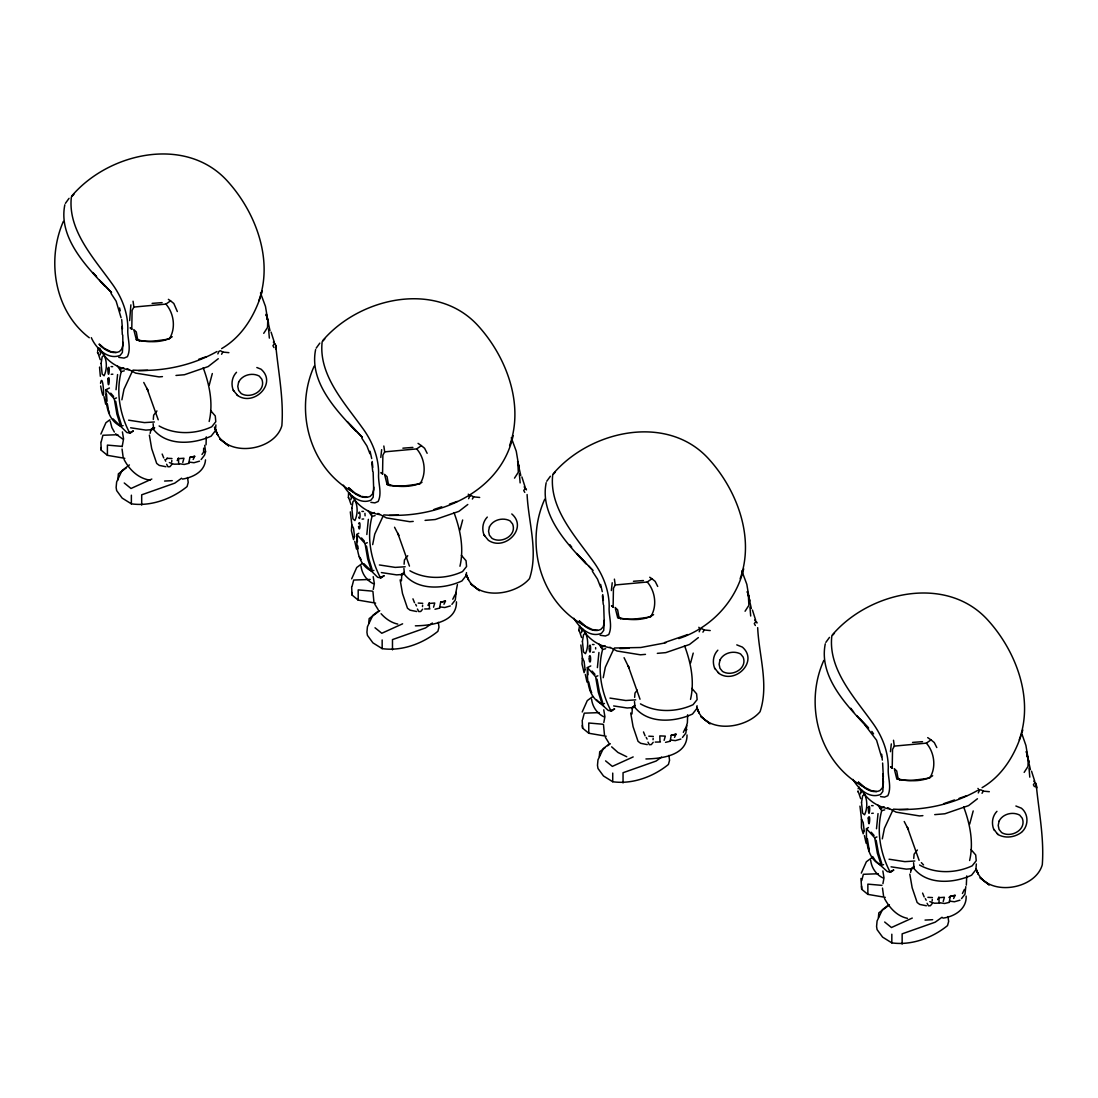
<?xml version="1.0" encoding="UTF-8"?>
<svg xmlns="http://www.w3.org/2000/svg" width="1098" height="1098" viewBox="0 0 1098 1098"><rect width="100%" height="100%" fill="white"/><g stroke="black" fill="none" stroke-linecap="round" stroke-linejoin="round"><path stroke-width="1.5" d="M883.163 784.521L883.217 778.839M97.64 350.921L98.285 347.942L100.851 353.172M348.423 495.706L348.588 493.551M578.989 628.825L579.634 625.833L582.187 631.076M187.538 477.506L188.211 482.406L187.085 486.565C171.919 498.917 150.975 506.603 131.376 503.845L131.376 495.184M438.322 622.305L438.994 627.191L437.869 631.35C422.703 643.702 401.758 651.389 382.159 648.63L382.159 639.969M668.874 755.41L669.56 760.296L668.421 764.469C653.255 776.808 632.311 784.507 612.725 781.735L612.725 773.088M947.972 916.542L948.658 921.442L947.519 925.6C932.353 937.953 911.409 945.639 891.823 942.88L891.823 934.22M188.856 462.834L189.885 457.386L194.689 456.315L193.179 459.472M439.639 607.619L440.669 602.171L445.472 601.1L443.963 604.257M670.205 740.738L671.221 735.289L676.025 734.205L674.529 737.362M949.303 901.87L950.319 896.421L955.123 895.35L953.627 898.507M372.936 591.52L373.91 601.841M603.488 724.639L604.476 734.96M129.646 320.616L130.882 304.873M456.452 601.828C456.809 622.429 430.91 625.572 415.373 625.833M687.019 734.946C687.362 755.534 661.476 758.677 645.94 758.951M966.116 896.078C966.913 909.007 954.354 916.734 942.866 918.12M100.522 383.312C103.047 369.106 105.833 413.973 100.645 386.016M116.045 389.721L117.582 374.569M366.828 534.506L368.365 519.354M597.394 667.611L598.932 652.473M876.492 828.757L878.029 813.604M153.308 419.45L153.665 415.154L156.945 410.94M215.894 424.926L215.441 430.649L211.159 436.139C193.454 444.306 167.28 446.172 153.857 429.881M404.091 564.235L404.448 559.953L407.729 555.739M466.499 572.607L466.238 575.448L461.942 580.938C444.237 589.091 418.064 590.957 404.64 574.666M634.644 697.354L635.001 693.058L637.265 690.12M697.052 705.726L696.791 708.553L692.495 714.043C674.79 722.196 648.616 724.062 635.193 707.771M913.742 858.485L914.099 854.189L917.379 849.989M976.328 863.961L975.889 869.698L971.593 875.188C953.888 883.341 927.714 885.208 914.291 868.916M109.429 388.019L106.012 389.68C105.655 403.295 106.794 419.697 120.821 426.34L123.1 425.599M358.772 533.271L356.795 534.465C356.438 548.08 357.577 564.482 371.604 571.125L373.883 570.384M590.765 665.923L587.361 667.584C587.005 681.199 588.144 697.587 602.171 704.243L604.435 703.502M868.422 827.521L866.459 828.716C866.102 842.331 867.242 858.732 881.269 865.375L883.533 864.634M166.196 459.403L167.445 458.305M117.829 480.101L118.364 473.828L126.297 467.858M368.75 623.321L369.148 618.613L379.73 610.653M599.302 756.44L599.714 751.732L604.998 747.752M878.4 917.571L878.812 912.863L889.38 904.903M171.7 461.819L171.837 460.378M422.497 606.604L422.62 605.163M653.049 739.723L653.186 738.281M932.147 900.854L932.284 899.413M177.19 460.584L178.466 457.99L178.658 463.466M427.973 605.369L429.249 602.788L429.442 608.251M937.637 899.619L938.914 897.039L939.092 902.501M457.413 584.589L455.437 594.718M380.8 457.454L381.665 449.658M611.353 590.559L612.217 582.764M890.451 751.691L891.315 743.909M206.04 444.8L206.314 436.88M258.812 300.797C273.539 259.842 255.807 212.587 227.835 181.554C186.386 135.013 108.784 152.485 71.837 195.938M509.596 445.582C524.322 404.627 506.59 357.385 478.618 326.339C437.169 279.798 359.568 297.27 322.62 340.723M740.148 578.687C754.889 537.745 737.156 490.49 709.184 459.458C667.735 412.917 590.12 430.375 553.186 473.842M1019.246 739.832C1033.987 698.877 1016.254 651.636 988.282 620.59C946.833 574.048 869.218 591.52 832.284 634.973M966.322 885.139L966.762 875.916M141.697 505.053L141.697 494.814L174.747 483.161L181.595 478.206M392.48 649.838L392.48 639.599L425.53 627.946L432.379 623.005M623.046 782.956L623.046 772.718L656.082 761.065L661.572 757.098M902.144 944.088L902.144 933.849L935.18 922.196L942.043 917.242M209.169 421.467C213.383 403.474 209.54 384.753 203.199 367.789M459.952 566.252C464.166 548.259 460.323 529.538 453.982 512.574M690.518 699.371C694.732 681.378 690.875 662.657 684.534 645.679M969.616 860.503C973.83 842.509 969.973 823.788 963.632 806.824M122.153 446.735L123.566 438.843L122.413 431.898M205.518 459.87C204.695 471.66 192.823 477.465 182.433 479.085M100.096 354.86L100.316 353.666M350.88 499.659L351.099 498.451M581.446 632.764L581.652 631.57M860.544 793.895L860.75 792.701M121.892 399.809L123.978 389.296L132.501 370.891M372.675 544.608L374.761 534.081L383.284 515.676M603.227 677.713L605.327 667.2L613.851 648.794M882.325 838.845L884.425 828.331L892.949 809.926M221.576 354.27L222.88 352.074L228.892 352.664M472.36 499.055L473.663 496.872L479.675 497.449M702.926 632.16L704.23 629.978L710.228 630.568M982.024 793.305L983.328 791.123L989.325 791.699M358.593 513.342C360.391 507.866 360.652 522.772 358.662 517.213M358.593 523.773C360.968 518.407 359.87 535.069 358.524 526.395M589.146 646.461C591.712 639.942 590.312 660.68 589.05 647.738M589.146 656.879C590.957 651.402 591.218 666.308 589.214 660.749M454.792 595.143L452.774 599.234M685.344 728.262L683.34 732.352M964.442 889.394L962.438 893.484M858.114 788.789L859.061 787.101L861.285 792.207M150.124 433.381L151.044 429.455L153.432 427.506L152.897 428.371L154.681 427.822M373.265 589.448L374.349 583.628L373.21 576.683M403.68 573.156L404.215 572.291L401.827 574.24L401.415 580.842M603.818 722.566L604.902 716.733L603.763 709.802M634.232 706.261L634.781 705.396L632.393 707.345L631.968 713.961M882.916 883.698L884 877.878L882.861 870.934M910.571 872.416L911.491 868.491L913.879 866.542L913.33 867.406M101.263 441.588L102.924 435.261L117.843 434.712M352.046 586.373L353.707 580.046L370.191 579.456M582.613 719.492L584.273 713.165L599.192 712.616M861.71 880.623L863.371 874.296L878.29 873.747M883.341 783.999L882.27 788.062L879.814 790.629C871.785 794.019 863.728 787.966 858.43 782.38M209.238 385.11L212.312 373.54M460.035 529.895L462.656 519.985M690.587 663L693.222 653.09M969.685 824.145L973.199 810.928M217.843 353.899L218.886 351.429L220.341 350.715L222.88 352.074M468.626 498.698L469.67 496.227L471.124 495.5L473.663 496.872M699.179 631.803L700.222 629.332L701.677 628.605L704.23 629.978M978.277 792.934L979.32 790.464L980.775 789.75L983.328 791.123M117.376 365.963L121.26 371.604C115.784 392.013 119.943 414.536 129.688 432.996L133.297 431.157M368.159 510.748L372.044 516.389C366.567 536.798 370.726 559.321 380.471 577.781L384.094 575.942M598.712 643.867L602.596 649.508C597.134 669.917 601.279 692.44 611.023 710.886L614.647 709.061M877.81 804.999L881.694 810.64C876.231 831.049 880.376 853.571 890.121 872.032L893.745 870.192M182.776 462.423L183.956 458.237L178.398 458.676M433.559 607.208L434.739 603.022L429.181 603.461M664.125 740.327L665.306 736.127L659.816 735.893L659.994 741.37M943.223 901.458L944.404 897.272L938.845 897.711M204.708 445.335L205.546 451.745L204.516 455.162L201.126 459.554M686.703 725.531L685.866 733.052L682.462 737.458M64.837 204.791C58.359 236.564 84.56 264.673 104.832 286.084M315.62 349.589C309.142 381.349 335.343 409.472 355.628 430.869M546.186 482.695C539.708 514.468 565.909 542.577 586.181 563.988M825.284 643.826C818.806 675.599 845.007 703.708 865.279 725.119M602.143 702.857L601.759 704.079L603.722 706.028M685.989 727.823L687.389 722.704L687.664 714.784M63.368 221.384C46.322 260.281 54.516 311.269 89.267 337.745M314.152 366.183C294.168 410.268 309.389 467.913 352.774 491.89M544.704 499.288C524.734 543.386 539.942 601.031 583.326 624.995M823.802 660.42C803.832 704.518 819.039 762.163 862.424 786.127M262.34 290.929C255.683 313.973 242.878 336.221 221.645 348.601M513.123 435.714C500.661 492.892 437.237 519.189 383.778 514.893M743.689 568.833C735.907 601.677 710.639 628.042 678.784 638.583M1022.787 729.964C1016.117 753.008 1003.325 775.257 982.092 787.65M150.563 430.718L151.044 429.455M401.346 575.503L401.827 574.24M631.899 708.622L632.393 707.345M910.997 869.753L911.491 868.491M100.879 434.067L105.93 422.703L109.924 419.765M351.662 578.852L356.713 567.501L362.038 563.576M582.215 711.971L587.279 700.606L592.604 696.681M861.312 873.102L866.377 861.752L871.702 857.812M133.05 301.223L133.901 307.069L132.089 310.363L131.774 329.208L130.14 327.808L131.911 329.153M383.833 446.008L384.684 451.854L382.873 455.162L382.557 474.007L380.924 472.593L382.694 473.938M614.4 579.126L615.237 584.973L613.439 588.267L613.109 607.112L611.49 605.698L613.26 607.043M893.498 740.258L894.335 746.105L892.537 749.399L892.207 768.243L890.588 766.843L892.207 768.243M348.505 493.551L349.397 492.851L351.635 497.957M65.413 203.35L69.037 198.34M316.197 348.135L319.82 343.125M546.749 481.253L550.386 476.244M825.847 642.385L829.484 637.375M263.726 333.339L267.528 327.451L267.775 320.314L266.251 314.001L269.998 330.635M514.509 478.138L518.311 472.25L517.803 461.942M745.062 611.243L748.877 605.355L748.356 595.061L751.334 608.539M1024.16 772.388L1027.975 766.486L1028.222 759.349L1026.314 751.457L1030.432 769.671M1022.471 831.406C1028.716 825.051 1028.483 813.893 1021.442 808.21L1015.883 806.001M236.509 372.291C231.884 377.067 230.923 384.094 233.243 390.202L234.121 391.272M487.292 517.076C482.667 521.852 481.706 528.879 484.026 534.987L484.904 536.071M717.845 650.181C713.22 654.971 712.259 661.998 714.592 668.106L715.471 669.176M996.943 811.326C992.317 816.102 991.357 823.129 993.69 829.237L994.568 830.308M171.864 464.385L169.957 466.705L167.98 466.787L166.649 464.248M422.648 609.17L420.74 611.49L418.763 611.572L417.432 609.033M653.2 742.289L651.306 744.595L649.33 744.691L647.985 742.138M932.298 903.421L930.404 905.74L928.428 905.823L927.083 903.283M73.991 194.181L71.356 197.022C67.651 229.962 93.412 257.687 111.351 282.749C121.288 296.035 127.862 311.942 127.835 328.7C127.066 337.923 131.568 348.039 127.382 356.699L124.088 358.085L118.776 357.372M324.775 338.966L322.153 341.807C318.434 374.747 344.209 402.472 362.134 427.534C372.071 440.82 378.659 456.727 378.618 473.485C377.849 482.708 382.351 492.824 378.165 501.484L374.871 502.87L370.891 502.349M555.341 472.071L552.706 474.926C549 507.852 574.762 535.591 592.7 560.639C602.637 573.925 609.212 589.846 609.184 606.604C608.402 615.827 612.904 625.942 608.717 634.603L605.423 635.989L600.126 635.275M834.439 633.217L831.804 636.058C828.098 668.998 853.86 696.722 871.798 721.784C881.735 735.07 888.309 750.977 888.282 767.735C887.5 776.959 892.001 787.074 887.815 795.734L884.521 797.121L880.541 796.585M948.933 897.505L950.237 896.311L955.123 895.35M172.235 336.729C162.243 343.345 147.557 342.247 136.317 339.68L134.052 330.69M422.003 482.324C411.887 487.636 398.025 487.196 387.1 484.479L384.835 475.475M653.585 614.633C643.593 621.235 628.907 620.15 617.652 617.584L615.388 608.594M932.682 775.764C922.691 782.38 908.005 781.282 896.75 778.729L894.486 769.725M218.282 358.717L208.14 366.581L184.45 374.734L175.982 375.447M467.803 504.49L458.923 511.366L435.233 519.519L425.077 520.383M698.355 637.595L689.489 644.485L665.8 652.624L657.331 653.351M977.453 798.74L968.587 805.616L944.898 813.769L934.727 814.634M129.372 464.948L122.015 470.603L116.649 481.94L116.127 487.443L116.649 490.586L122.153 498.094L131.376 503.845M378.934 610.68L372.798 615.388L367.432 626.725L366.924 632.228L367.432 635.385L372.936 642.879L382.159 648.63M609.486 743.799L603.365 748.507L597.985 759.83L597.477 765.347L597.985 768.49L603.502 775.998L612.725 781.735M888.584 904.93L882.463 909.638L877.082 920.975L876.575 926.479L877.082 929.622L882.6 937.129L891.823 942.88M607.633 745.762L610.282 743.771M133.901 307.069L165.908 304.105L170.574 300.852L173.827 303.487L177.327 311.53M384.684 451.854L416.691 448.904L421.358 445.637L424.61 448.286L427.149 453.309M615.237 584.973L647.257 582.009L651.924 578.742L655.177 581.391L657.702 586.428M894.335 746.105L926.355 743.14L931.022 739.887L934.274 742.536L936.8 747.56M1022.183 831.79C1015.554 837.225 1005.631 838.913 998 834.507L993.69 829.237M133.091 430.924L129.688 432.996L126.901 432.53L113.149 418.928M383.875 575.709L380.471 577.781L377.685 577.315L363.932 563.713M614.427 708.828L611.023 710.886L608.237 710.433L596.351 699.632M893.525 869.959L890.121 872.032L887.335 871.565L875.449 860.763L872.663 856.564M216.979 351.525C191.67 365.785 161.9 371.961 132.995 370.108M977.426 790.56C952.103 804.82 922.334 810.997 893.443 809.144M199.507 461.16L193.975 462.725L189.336 462.121M450.29 605.945L444.759 607.523L440.12 606.919M680.856 739.064L675.325 740.628L670.686 740.025M959.954 900.195L954.423 901.76L949.784 901.156M119.874 369.573L123.717 367.748M370.657 514.358L374.5 512.546M601.21 647.477L605.067 645.651M880.308 808.608L884.165 806.783M151.826 479.03L131.005 488.486L124.239 482.983M402.609 623.815L381.788 633.271L375.022 627.768M633.175 756.92L612.355 766.377L605.574 760.873M912.273 918.065L891.452 927.522L884.672 922.018M106.012 389.68L114.274 398.794L116.498 397.901M356.795 534.465L365.058 543.579L367.281 542.7M587.361 667.584L595.61 676.684L597.834 675.805M866.459 828.716L874.708 837.829L876.931 836.937M451.909 604.353L455.299 599.947L456.15 592.426M961.56 898.589L964.964 894.197L965.801 886.662M198.683 359.321L206.424 356.644M433.985 509.458L441.725 506.782M449.466 504.119L457.207 501.443M664.537 642.577L687.76 634.548M943.635 803.709L954.478 799.962M959.117 798.356L966.858 795.693M121.26 371.604L124.28 370.822M372.044 516.389L375.063 515.621M602.596 649.508L605.629 648.726M881.694 810.64L884.727 809.857M204.187 452.074L205.546 451.745M685.523 729.978L686.881 729.648M189.062 463.287L184.203 464.454L179.564 463.768M434.986 609.239L439.845 608.072M665.539 742.358L670.398 741.191M949.495 902.323L944.637 903.489L940.012 902.803M665.827 642.783L640.779 647.504L614.345 648.012M201.991 454.448L203.597 452.143L203.665 448.149M194.689 456.315L189.885 457.386M445.472 601.1L440.669 602.171M676.025 734.205L671.221 735.289M111.255 374.322L112.847 374.185M162.435 376.614L159.059 376.902L135.603 373.1L127.176 368.626M362.038 519.107L363.63 518.97M413.219 521.399L409.842 521.701L386.386 517.885L377.959 513.411M592.604 652.226L594.183 652.088M645.473 654.367L640.395 654.806L616.952 650.99L609.925 647.271M871.702 813.357L873.281 813.22M922.883 815.649L919.493 815.938L896.05 812.136L887.623 807.661M152.43 429.593L145.869 430.1L130.607 427.781M403.213 574.378L396.653 574.885L381.39 572.58M633.779 707.496L627.219 707.99L613.645 705.945M912.877 868.628L906.317 869.136L891.054 866.816M152.1 303.377L162.092 302.636M402.884 448.176L412.875 447.421M633.45 581.281L643.428 580.54M912.548 742.413L922.526 741.672M154.379 421.975L144.428 422.606L128.603 420.177M405.162 566.76L395.211 567.391L379.386 564.962M635.728 699.865L625.764 700.51L609.953 698.081M914.826 861.01L904.862 861.642L889.051 859.212M164.59 481.048L172.221 480.663M925.038 920.083L932.669 919.699M100.234 359.664L97.708 352.225M351.017 504.449L348.491 497.01M581.569 637.567L579.058 630.128M860.667 798.699L858.156 791.26M138.581 370.671L147.667 370.314M389.365 515.47L398.45 515.099M619.931 648.575L629.003 648.218M899.029 809.72L908.101 809.35M179.111 464.097L173.909 464.18L169.353 462.574M424.693 608.978L429.894 608.882M655.245 742.083L660.447 741.987M939.545 903.132L934.343 903.215L929.8 901.609M136.317 339.68C146.638 343.221 158.483 340.256 169.174 339.117C176.119 328.577 174.019 313.287 165.908 304.105M387.1 484.479C397.421 488.006 409.279 485.041 419.958 483.916C426.902 473.362 424.802 458.072 416.691 448.904M617.652 617.584C627.987 621.125 639.832 618.16 650.524 617.021C657.455 606.467 655.355 591.191 647.257 582.009M896.75 778.729C907.085 782.256 918.93 779.292 929.622 778.153C936.553 767.612 934.453 752.322 926.355 743.14M111.118 366.595L112.696 366.663M361.901 511.38L363.479 511.448M592.453 644.485L594.045 644.567M871.551 805.63L873.143 805.699M166.814 458.291L171.974 458.525M422.757 603.324L418.228 603.09M653.324 736.429L648.794 736.195M932.422 897.56L927.892 897.341M124.815 458.319L107.412 455.341L101.263 450.249L100.92 447.545M375.598 603.104L358.195 600.126L352.046 595.034L351.703 592.33M606.165 736.223L588.761 733.244L582.613 728.152L582.269 725.449M885.263 897.354L867.859 894.376L861.71 889.284L860.956 878.482M121.494 446.337L107.412 445.102L107.412 455.341M372.277 591.122L358.195 589.887L358.195 600.126M602.829 724.227L588.761 723.006L588.761 733.244M881.941 885.372L867.859 884.137L867.859 894.376M116.196 352.499L110.802 351.593L104.31 348.382L99.273 344.058M361.585 496.378L366.979 497.284M597.532 630.389L592.138 629.497L585.659 626.272L579.36 620.878M876.629 791.534L871.236 790.629L864.757 787.417L858.458 782.023M165.922 466.732L159.292 465.401L156.698 463.438L151.716 448.739L149.369 435.096M416.705 611.517L410.076 610.186L407.482 608.223L402.499 593.538L400.152 579.881M647.271 744.622L640.642 743.291L638.034 741.328L633.066 726.643L630.705 713M926.369 905.768L919.74 904.436L917.132 902.474L912.164 887.774L909.803 874.132M128.946 369.834C116.415 367.981 104.886 359.732 99.767 348.08M379.73 514.619C368.104 512.931 357.646 505.739 351.785 495.582M610.282 647.738C598.671 646.049 588.199 638.858 582.352 628.701M889.38 808.869C877.769 807.181 867.296 799.989 861.45 789.833M150.22 480.21C138.348 478.522 129.29 469.697 124.019 459.403M397.792 624.089C391.231 622.758 385.508 618.641 381.088 613.727M626.752 756.755L617.927 752.446L611.655 746.846M907.456 918.34C896.874 916.185 889.339 907.579 884.466 898.439M275.694 345.088L274.28 343.852L272.949 345.719L274.006 347.599M526.477 489.873L525.064 488.637L523.732 490.504L524.789 492.398M757.03 622.991L755.63 621.756L754.299 623.623L755.342 625.503M1036.128 784.123L1034.728 782.888L1033.396 784.754L1034.44 786.635M128.919 432.241L130.717 432.9M379.702 577.026L381.5 577.699M610.268 710.145L612.066 710.804M889.366 871.277L891.164 871.936M233.243 390.202L237.566 395.472C253.885 406.836 277.547 383.339 261.008 369.175L256.836 367.514M714.592 668.106L718.902 673.376C735.221 684.74 758.883 661.243 742.344 647.079L736.785 644.869M360.281 495.733L355.107 493.167L348.807 487.773M159.114 425.969C174.911 434.959 195.485 434.369 211.736 426.793L215.798 421.687L215.263 415.936L210.569 410.501M409.897 570.754C425.695 579.758 446.268 579.154 462.519 571.591L466.581 566.486L466.046 560.735L461.352 555.286M640.463 703.873C656.247 712.863 676.835 712.259 693.071 704.696L697.134 699.591L696.599 693.84L691.918 688.405M919.561 865.004C935.345 873.994 955.933 873.404 972.169 865.842L976.232 860.722L975.697 854.971L971.016 849.536M882.916 877.92C876.094 874.598 871.51 867.749 870.673 860.269M603.818 716.788C596.996 713.467 592.412 706.618 591.575 699.124M373.251 583.669C366.444 580.348 361.86 573.499 361.009 566.019M122.468 438.884L115.565 433.792M927.7 737.623L931.022 739.887M649.714 577.232L651.924 578.742M418.05 443.372L421.358 445.637M168.365 299.342L170.574 300.852M579.332 621.248C584.63 626.834 592.687 632.873 600.716 629.497L603.173 626.931L604.243 622.868L603.694 605.176M348.766 488.13C354.078 493.716 362.12 499.768 370.163 496.378L372.606 493.812L373.691 489.749L373.142 472.071M99.163 344.429C104.173 349.699 111.955 354.736 119.38 351.593L121.823 349.027L122.907 344.964L122.756 335.041M894.211 768.586L896.723 770.974L897.903 777.631L899.66 780.088M615.113 607.455L617.625 609.829L618.805 616.5L620.562 618.956M384.547 474.35L387.072 476.724L388.239 483.381L390.01 485.838M133.764 329.551L136.289 331.939L137.456 338.596L139.226 341.053M585.412 562.67L576.834 553.474M101.002 281.664L111.392 292.356M860.063 719.286L868.614 728.111L857.058 715.869M921.332 862.63L923.542 864.922M350.399 425.036L362.299 437.306M99.616 280.251L111.516 292.521M592.865 570.425L578.728 555.574M588.514 565.841L592.728 570.26M362.175 437.155L347.393 421.632M1035.826 783.286L1033.836 781.172L1034.714 781.2L1031.544 771.18M756.728 622.154L754.738 620.041L755.616 620.068L752.446 610.049M526.175 489.035L524.171 486.922L525.064 486.949L521.879 476.93M275.392 344.25L273.388 342.137L274.28 342.164L271.096 332.145M871.181 832.202L874.063 835.468M592.083 671.07L594.965 674.337M361.517 537.951L364.412 541.218M93.248 273.045L96.61 276.833M110.733 393.166L113.629 396.433M865.265 725.38L876.575 740.23L881.502 756.783M92.918 272.524L96.267 276.394M511.792 513.96C528.33 528.138 504.668 551.621 488.349 540.257L484.026 534.987M997.217 833.547L998 834.507M718.119 672.401L718.902 673.376M236.77 394.511L237.566 395.472M850.799 708.265L853.681 712.08M569.766 544.581L571.701 547.12M871.826 731.392L873.569 733.876M852.981 779.429C858.197 788.611 869.259 799.193 880.569 794.444L882.819 791.507L883.423 781.351M573.883 618.284C579.099 627.466 590.161 638.062 601.471 633.313L603.722 630.376L604.325 620.219M343.331 485.179C348.533 494.361 359.609 504.943 370.904 500.194L373.169 497.257L373.759 487.1M977.947 788.419L979.32 790.464M698.85 627.287L700.222 629.332M468.283 494.169L469.67 496.227M589.846 689.832L591.712 692.632M359.293 556.727L361.146 559.513M608.786 742.838L605.369 737.307M378.22 609.719L374.802 604.188M592.371 571.276L597.477 579.099L600.496 586.867M361.818 438.157L366.924 445.98L369.944 453.762M111.022 293.372L116.141 301.195L121.055 317.734M114.357 432.022L111.872 427.547L110.225 421.22M925.312 898.603L926.19 900.223M646.214 737.472L647.093 739.091M415.662 604.353L416.526 605.972M164.878 459.568L165.743 461.187M904.217 821.496L908.458 829.704L907.401 827.357L919.108 860.352M394.553 527.246L398.794 535.453L397.737 533.106L409.458 566.101M143.769 382.461L148.01 390.668L146.954 388.308L158.222 419.807M741.836 570.85L746.818 584.314L748.891 596.694M511.284 437.731L516.252 451.196L518.338 463.589M260.501 292.946L265.469 306.411L267.555 318.804M91.312 337.649C95.897 348.162 107.796 360.309 120.121 355.409L122.386 352.472L122.976 342.315M976.424 869.918C985.908 897.437 1035.071 890.547 1042.29 864.744C1044.308 837.911 1038.735 811.202 1036.224 784.548L1036.594 788.131L1036.32 785.564M696.736 707.4C704.587 734.178 745.185 729.374 760.063 711.71C769.122 684.658 758.91 655.437 757.675 627.644M466.183 574.281C474.02 601.073 514.633 596.269 529.511 578.605C538.555 551.553 528.358 522.332 527.109 494.539M215.4 429.496C223.827 458.456 274.431 452.06 281.857 425.708C283.86 398.876 278.302 372.167 275.776 345.513L276.161 349.095L275.886 346.529M975.971 868.765L978.194 874.09L976.3 869.52M696.873 707.634L699.097 712.959L697.203 708.388M466.321 574.515L468.544 579.84L466.65 575.27M214.426 427.067L217.761 435.055L215.235 428.961M922.595 893.086L924.173 896.942M643.497 731.941L645.075 735.811M412.944 598.835L414.509 602.692M162.161 454.05L163.726 457.907M1022.101 734.507L1025.916 745.446L1027.989 757.84M624.076 657.702L629.36 668.572L628.303 666.212L640.01 699.22M881.269 865.375L877.357 853.187L874.708 837.829M602.171 704.243L598.259 692.056L595.61 676.684M371.604 571.125L367.693 558.937L365.058 543.579M120.821 426.34L116.91 414.152L114.274 398.794M881.79 863.728L878.51 853.132L876.135 840.313M602.692 702.596L599.412 692.001L597.038 679.182M372.126 569.478L368.846 558.896L366.485 546.077M121.343 424.693L118.062 414.097L115.702 401.278M591.204 692.522L588.693 681.858M108.606 410.24L109.443 413.15M1027.248 755.808L1028.991 762.053M749.893 600.922L747.285 591.561L749.481 599.549M517.597 461.572L519.327 467.803M266.375 315.222L268.543 323.018M1027.261 755.891L1028.579 760.681M517.611 461.64L520.781 475.42M266.389 315.25L268.145 321.645M517.789 461.819L518.929 466.444M600.606 584.397L602.267 591.657M370.053 451.278L371.7 458.552M119.6 307.948L120.258 310.858M864.414 835.592L866.102 843.209M585.316 674.46L587.005 682.078M354.764 541.341L356.452 548.959M103.981 396.556L105.669 404.174M883.574 896.092L882.49 888.076M123.127 457.056L122.056 449.041M869.053 849.276L867.351 838.762M107.343 403.954L108.29 408.662M861.614 819.945L859.967 806.124M582.516 658.8L580.869 644.993M351.964 525.695L350.317 511.874M868.518 847.78L868.943 850.964M857.922 791.136L858.032 792.001M578.824 629.991L578.934 630.856M348.258 496.886L348.368 497.751M97.475 352.101L97.585 352.966M364.934 513.274L365.099 515.854M881.694 754.244L882.312 760.104M602.747 594.581L603.378 600.428M372.195 461.462L372.812 467.323M121.713 319.6L122.441 328.92M357.838 545.926L358.126 548.753M107.055 401.141L106.506 394.1M602.404 595.638L603.255 604.38M371.838 462.533L372.689 471.262M913.577 862.74L914.112 868.532M634.479 701.608L635.015 707.4M403.913 568.503L404.462 574.281M153.13 423.704L153.679 429.496M99.534 367.089L100.343 376.326M1029.018 768.065L1029.787 777.151M749.92 606.919L750.689 616.019M519.354 473.814L520.136 482.9M268.571 329.029L269.353 338.115M882.751 773.665L883.19 780.747M882.627 763.028L883.341 776.917M861.546 886.1L861.71 889.284M582.215 720.178L582.613 728.152M351.662 587.073L352.046 595.034M121.905 326.477L122.317 334.629M100.879 442.288L101.263 450.249M587.732 669.19L587.979 674.803M357.179 536.071L357.413 541.698M595.624 647.614L595.651 648.973M589.05 658.155L589.077 659.5M101.071 363.479L102.155 374.089L104.104 375.777C107.028 369.573 107.137 361.42 104.132 355.23L102.21 356.726L101.071 363.479M351.854 508.264L352.938 518.887L354.887 520.562C357.811 514.372 357.921 506.205 354.915 500.015L352.993 501.525L351.854 508.264M582.407 641.383L583.491 651.992L585.454 653.667C588.377 647.477 588.473 639.311 585.481 633.134L583.56 634.63L582.407 641.383M861.505 802.514L862.589 813.138L864.551 814.812C867.475 808.622 867.571 800.456 864.579 794.266L862.657 795.762L861.505 802.514M354.517 536.469L353.542 539.571L351.429 530.814L351.772 524.926L353.529 528.262L354.517 536.469M585.069 669.574L584.109 672.676L581.995 663.919L582.324 658.045L584.095 661.38L585.069 669.574M864.167 830.706L863.206 833.821L861.436 827.906L861.422 819.177L863.193 822.512L864.167 830.706M107.81 368.557C108.4 384.245 110.706 361.928 107.81 368.557M107.81 378.975C108.4 394.662 110.706 372.346 107.81 378.975M868.244 807.593C868.847 823.28 871.153 800.964 868.244 807.593M868.244 818.01C868.847 833.698 871.153 811.381 868.244 818.01M238.623 382.145L237.772 386.386L238.623 390.421L241.176 393.523C250.44 399.274 266.347 390.847 261.818 379.194L259.265 376.092C252.307 372.318 242.191 374.83 238.623 382.145M489.406 526.93L488.555 531.185L489.406 535.206L491.959 538.322C501.237 544.059 517.131 535.632 512.601 523.993L510.048 520.877C503.09 517.117 492.975 519.615 489.406 526.93M719.972 660.049L719.121 664.29L719.972 668.325L722.511 671.427C731.79 677.178 747.683 668.751 743.154 657.098L740.615 653.996C733.642 650.222 723.527 652.734 719.972 660.049M999.07 821.18L998.219 825.435L999.07 829.457L1001.609 832.559C1010.887 838.309 1026.781 829.882 1022.252 818.23L1019.713 815.128C1012.74 811.353 1002.625 813.865 999.07 821.18M989.051 884.823L980.212 877.933L989.051 884.823M709.953 723.692L701.114 716.788L709.953 723.692M479.387 590.587L470.562 583.683L479.387 590.587M228.604 445.788L219.778 438.884L228.604 445.788"/></g></svg>
